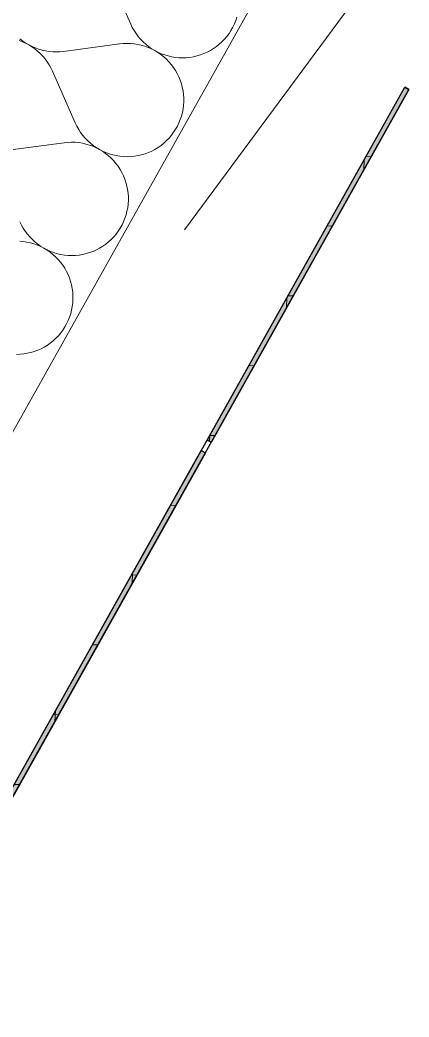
# Model space of a CAD drawing. Header units: metres. Extents: x -27.1 to 50.1, y 105.7 to 163.4.
# Drawn here: x 12.927 to 13.254, y 150.176 to 151.014 of the extents above; entities that cross this region are included whole.
import ezdxf

# ---------------------------------------------------------------- set-up
doc = ezdxf.new("R2010")
doc.units = ezdxf.units.M
doc.header["$MEASUREMENT"] = 0
doc.linetypes.add('Achse', pattern=[0.0023, 0.0015, -0.0008])
doc.linetypes.add('Wipeout_Contour', pattern=[1, 0, -1])
for name, color, linetype in [('00  Raster Ausbau', 7, 'Continuous'), ('10  Fassade', 7, 'Continuous'), ('10  Fassade_Deckschraffur', 7, 'Continuous'), ('10  Fassade_Schnittschraffur', 7, 'Continuous'), ('10  Treppen + Rampen', 7, 'Continuous'), ('10  Wand Massiv', 7, 'Continuous'), ('10  Wand Massiv_Schnittschraffur', 7, 'Continuous')]:
    doc.layers.add(name, color=color, linetype=linetype)
pattern_1 = [(87.605446, (0, 0), (-0.059947608, 0.002506841), []), (177.605446, (0, 0), (0.002506841, 0.059947608), [])]

# ---------------------------------------------------------------- blocks, each defined once
blk = doc.blocks.new('*X59', base_point=(-0.16283, 98.00747))
at = {"layer": '10  Wand Massiv_Schnittschraffur', "color": 98, "linetype": 'Continuous', "lineweight": 13, "ltscale": 1000, "true_color": 0x000100}
for p, q in [((13.01988, 151.01054), (13.00061, 151.05409)), ((13.10816, 151.01347), (13.10911, 151.01637)), ((13.01988, 151.01054), (13.02121, 151.00779)), ((13.02121, 151.00779), (13.02271, 151.00513)), ((13.1042, 151.00521), (13.1057, 151.00788)), ((13.1057, 151.00788), (13.10702, 151.01064)), ((13.10702, 151.01064), (13.10816, 151.01347)), ((13.02271, 151.00513), (13.02437, 151.00257)), ((13.02437, 151.00257), (13.0262, 151.00012)), ((13.0262, 151.00012), (13.02818, 150.99779)), ((13.09874, 150.99787), (13.10072, 151.0002)), ((13.10072, 151.0002), (13.10254, 151.00265)), ((13.10254, 151.00265), (13.1042, 151.00521)), ((12.92884, 150.99569), (12.92602, 150.99676)), ((12.92677, 150.99809), (12.92915, 150.99624)), ((12.93158, 150.99444), (12.92884, 150.99569)), ((12.92915, 150.99624), (12.93165, 150.99456)), ((12.93424, 150.99303), (12.93158, 150.99444)), ((12.93165, 150.99456), (12.93424, 150.99303)), ((12.93424, 150.99303), (12.93693, 150.99167)), ((12.9368, 150.99144), (12.93424, 150.99303)), ((12.93926, 150.9897), (12.9368, 150.99144)), ((12.93693, 150.99167), (12.9397, 150.99048)), ((13.01057, 150.99393), (12.96337, 150.98762)), ((13.01361, 150.99423), (13.01057, 150.99393)), ((13.01667, 150.99435), (13.01361, 150.99423)), ((13.01972, 150.99426), (13.01667, 150.99435)), ((13.02276, 150.99398), (13.01972, 150.99426)), ((13.02578, 150.99351), (13.02276, 150.99398)), ((13.02876, 150.99284), (13.02578, 150.99351)), ((13.02818, 150.99779), (13.03031, 150.9956)), ((13.0317, 150.99198), (13.02876, 150.99284)), ((13.03031, 150.9956), (13.03257, 150.99354)), ((13.03457, 150.99094), (13.0317, 150.99198)), ((13.03257, 150.99354), (13.03496, 150.99164)), ((13.03737, 150.98971), (13.03457, 150.99094)), ((13.03496, 150.99164), (13.03747, 150.98989)), ((13.08947, 150.98995), (13.09198, 150.9917)), ((13.09198, 150.9917), (13.09436, 150.99361)), ((13.09436, 150.99361), (13.09662, 150.99567)), ((13.09662, 150.99567), (13.09874, 150.99787)), ((12.9416, 150.98781), (12.93926, 150.9897)), ((12.9397, 150.99048), (12.94254, 150.98947)), ((12.94382, 150.98577), (12.9416, 150.98781)), ((12.94254, 150.98947), (12.94543, 150.98865)), ((12.94591, 150.9836), (12.94382, 150.98577)), ((12.94543, 150.98865), (12.94838, 150.988)), ((12.94785, 150.98129), (12.94591, 150.9836)), ((12.94838, 150.988), (12.95135, 150.98755)), ((12.95135, 150.98755), (12.95435, 150.98728)), ((12.95435, 150.98728), (12.95736, 150.9872)), ((12.95736, 150.9872), (12.96037, 150.98732)), ((12.96037, 150.98732), (12.96337, 150.98762)), ((13.04008, 150.98831), (13.03737, 150.98971)), ((13.03747, 150.98989), (13.04008, 150.98831)), ((13.04008, 150.98831), (13.04279, 150.9869)), ((13.0427, 150.98673), (13.04008, 150.98831)), ((13.04521, 150.985), (13.0427, 150.98673)), ((13.04279, 150.9869), (13.04559, 150.98566)), ((13.04761, 150.9831), (13.04521, 150.985)), ((13.04559, 150.98566), (13.04846, 150.98461)), ((13.04988, 150.98105), (13.04761, 150.9831)), ((13.04846, 150.98461), (13.05139, 150.98374)), ((13.05139, 150.98374), (13.05437, 150.98306)), ((13.05437, 150.98306), (13.05738, 150.98258)), ((13.05738, 150.98258), (13.06042, 150.98229)), ((13.06653, 150.98229), (13.06957, 150.98259)), ((13.06957, 150.98259), (13.07259, 150.98308)), ((13.07259, 150.98308), (13.07557, 150.98377)), ((13.07557, 150.98377), (13.0785, 150.98464)), ((13.0785, 150.98464), (13.08136, 150.9857)), ((13.08136, 150.9857), (13.08416, 150.98694)), ((13.08416, 150.98694), (13.08686, 150.98836)), ((13.08686, 150.98836), (13.08947, 150.98995)), ((12.94964, 150.97888), (12.94785, 150.98129)), ((12.95128, 150.97635), (12.94964, 150.97888)), ((12.95276, 150.97372), (12.95128, 150.97635)), ((13.05201, 150.97887), (13.04988, 150.98105)), ((13.054, 150.97655), (13.05201, 150.97887)), ((13.05584, 150.9741), (13.054, 150.97655)), ((13.05751, 150.97155), (13.05584, 150.9741)), ((13.06042, 150.98229), (13.06348, 150.98219)), ((13.06348, 150.98219), (13.06653, 150.98229)), ((12.95406, 150.97101), (12.95276, 150.97372)), ((12.97333, 150.92746), (12.95406, 150.97101)), ((13.05902, 150.96889), (13.05751, 150.97155)), ((13.06036, 150.96614), (13.05902, 150.96889)), ((13.06151, 150.96331), (13.06036, 150.96614)), ((13.06248, 150.96042), (13.06151, 150.96331)), ((13.06327, 150.95746), (13.06248, 150.96042)), ((13.06386, 150.95446), (13.06327, 150.95746)), ((13.06426, 150.95143), (13.06386, 150.95446)), ((13.06447, 150.94839), (13.06426, 150.95143)), ((13.0639, 150.93925), (13.06429, 150.94228)), ((13.06429, 150.94228), (13.06447, 150.94533)), ((13.06447, 150.94533), (13.06447, 150.94839)), ((13.0616, 150.93039), (13.06256, 150.93329)), ((13.06256, 150.93329), (13.06333, 150.93625)), ((13.06333, 150.93625), (13.0639, 150.93925)), ((12.97333, 150.92746), (12.97465, 150.92471)), ((12.97465, 150.92471), (12.97615, 150.92204)), ((13.05765, 150.92213), (13.05914, 150.9248)), ((13.05914, 150.9248), (13.06046, 150.92755)), ((13.06046, 150.92755), (13.0616, 150.93039)), ((12.97615, 150.92204), (12.97782, 150.91948)), ((12.97782, 150.91948), (12.97965, 150.91703)), ((12.97965, 150.91703), (12.98163, 150.91471)), ((13.05219, 150.91478), (13.05417, 150.91711)), ((13.05417, 150.91711), (13.05599, 150.91957)), ((13.05599, 150.91957), (13.05765, 150.92213)), ((12.96402, 150.91084), (12.91682, 150.90454)), ((12.96706, 150.91115), (12.96402, 150.91084)), ((12.97011, 150.91126), (12.96706, 150.91115)), ((12.97317, 150.91118), (12.97011, 150.91126)), ((12.97621, 150.9109), (12.97317, 150.91118)), ((12.97923, 150.91042), (12.97621, 150.9109)), ((12.98221, 150.90975), (12.97923, 150.91042)), ((12.98163, 150.91471), (12.98376, 150.91251)), ((12.98514, 150.9089), (12.98221, 150.90975)), ((12.98376, 150.91251), (12.98602, 150.91046)), ((12.98802, 150.90785), (12.98514, 150.9089)), ((12.98602, 150.91046), (12.98841, 150.90855)), ((12.99081, 150.90663), (12.98802, 150.90785)), ((12.98841, 150.90855), (12.99092, 150.90681)), ((13.04292, 150.90686), (13.04542, 150.90861)), ((13.04542, 150.90861), (13.04781, 150.91052)), ((13.04781, 150.91052), (13.05007, 150.91258)), ((13.05007, 150.91258), (13.05219, 150.91478)), ((12.99353, 150.90522), (12.99081, 150.90663)), ((12.99092, 150.90681), (12.99353, 150.90522)), ((12.99353, 150.90522), (12.99624, 150.90381)), ((12.99615, 150.90365), (12.99353, 150.90522)), ((12.99866, 150.90191), (12.99615, 150.90365)), ((12.99624, 150.90381), (12.99903, 150.90258)), ((13.00106, 150.90001), (12.99866, 150.90191)), ((12.99903, 150.90258), (13.0019, 150.90152)), ((13.00333, 150.89797), (13.00106, 150.90001)), ((13.0019, 150.90152), (13.00483, 150.90066)), ((13.00483, 150.90066), (13.00781, 150.89998)), ((13.00781, 150.89998), (13.01083, 150.89949)), ((13.01083, 150.89949), (13.01387, 150.8992)), ((13.01387, 150.8992), (13.01693, 150.89911)), ((13.01693, 150.89911), (13.01998, 150.89921)), ((13.01998, 150.89921), (13.02302, 150.89951)), ((13.02302, 150.89951), (13.02604, 150.9)), ((13.02604, 150.9), (13.02902, 150.90068)), ((13.02902, 150.90068), (13.03194, 150.90156)), ((13.03194, 150.90156), (13.03481, 150.90261)), ((13.03481, 150.90261), (13.0376, 150.90386)), ((13.0376, 150.90386), (13.04031, 150.90527)), ((13.04031, 150.90527), (13.04292, 150.90686)), ((13.00546, 150.89578), (13.00333, 150.89797)), ((13.00745, 150.89346), (13.00546, 150.89578)), ((13.00929, 150.89102), (13.00745, 150.89346)), ((13.01096, 150.88846), (13.00929, 150.89102)), ((13.01247, 150.88581), (13.01096, 150.88846)), ((13.0138, 150.88306), (13.01247, 150.88581)), ((13.01496, 150.88023), (13.0138, 150.88306)), ((13.01593, 150.87733), (13.01496, 150.88023)), ((13.01672, 150.87438), (13.01593, 150.87733)), ((13.01731, 150.87138), (13.01672, 150.87438)), ((13.01771, 150.86835), (13.01731, 150.87138)), ((13.01791, 150.8653), (13.01771, 150.86835)), ((13.01792, 150.86224), (13.01791, 150.8653)), ((13.01735, 150.85616), (13.01773, 150.85919)), ((13.01773, 150.85919), (13.01792, 150.86224)), ((13.01505, 150.8473), (13.01601, 150.8502)), ((13.01601, 150.8502), (13.01677, 150.85316)), ((13.01677, 150.85316), (13.01735, 150.85616)), ((12.92678, 150.84437), (12.9281, 150.84162)), ((12.9281, 150.84162), (12.9296, 150.83896)), ((13.0111, 150.83904), (13.01259, 150.84171)), ((13.01259, 150.84171), (13.01391, 150.84447)), ((13.01391, 150.84447), (13.01505, 150.8473)), ((12.9296, 150.83896), (12.93127, 150.8364)), ((12.93127, 150.8364), (12.9331, 150.83395)), ((12.9331, 150.83395), (12.93508, 150.83162)), ((12.93508, 150.83162), (12.9372, 150.82943)), ((13.00351, 150.8295), (13.00564, 150.8317)), ((13.00564, 150.8317), (13.00761, 150.83403)), ((13.00761, 150.83403), (13.00944, 150.83648)), ((13.00944, 150.83648), (13.0111, 150.83904)), ((12.92966, 150.82781), (12.92661, 150.82809)), ((12.93268, 150.82734), (12.92966, 150.82781)), ((12.93566, 150.82667), (12.93268, 150.82734)), ((12.93859, 150.82581), (12.93566, 150.82667)), ((12.9372, 150.82943), (12.93947, 150.82737)), ((12.94146, 150.82477), (12.93859, 150.82581)), ((12.93947, 150.82737), (12.94186, 150.82547)), ((12.94426, 150.82354), (12.94146, 150.82477)), ((12.94186, 150.82547), (12.94436, 150.82372)), ((12.94698, 150.82214), (12.94426, 150.82354)), ((12.94436, 150.82372), (12.94698, 150.82214)), ((12.99376, 150.82219), (12.99637, 150.82378)), ((12.99637, 150.82378), (12.99887, 150.82553)), ((12.99887, 150.82553), (13.00126, 150.82744)), ((13.00126, 150.82744), (13.00351, 150.8295)), ((12.94698, 150.82214), (12.94969, 150.82073)), ((12.9496, 150.82056), (12.94698, 150.82214)), ((12.95211, 150.81883), (12.9496, 150.82056)), ((12.94969, 150.82073), (12.95248, 150.81949)), ((12.9545, 150.81693), (12.95211, 150.81883)), ((12.95248, 150.81949), (12.95535, 150.81844)), ((12.95677, 150.81488), (12.9545, 150.81693)), ((12.95535, 150.81844), (12.95828, 150.81757)), ((12.95891, 150.8127), (12.95677, 150.81488)), ((12.95828, 150.81757), (12.96126, 150.81689)), ((12.96126, 150.81689), (12.96428, 150.81641)), ((12.96428, 150.81641), (12.96732, 150.81612)), ((12.96732, 150.81612), (12.97037, 150.81602)), ((12.97037, 150.81602), (12.97343, 150.81612)), ((12.97343, 150.81612), (12.97647, 150.81642)), ((12.97647, 150.81642), (12.97948, 150.81691)), ((12.97948, 150.81691), (12.98246, 150.8176)), ((12.98246, 150.8176), (12.98539, 150.81847)), ((12.98539, 150.81847), (12.98826, 150.81953)), ((12.98826, 150.81953), (12.99105, 150.82077)), ((12.99105, 150.82077), (12.99376, 150.82219)), ((12.9609, 150.81038), (12.95891, 150.8127)), ((12.96273, 150.80793), (12.9609, 150.81038)), ((12.96441, 150.80538), (12.96273, 150.80793)), ((12.96592, 150.80272), (12.96441, 150.80538)), ((12.96725, 150.79997), (12.96592, 150.80272)), ((12.96841, 150.79714), (12.96725, 150.79997)), ((12.96938, 150.79425), (12.96841, 150.79714)), ((12.97016, 150.79129), (12.96938, 150.79425)), ((12.97076, 150.78829), (12.97016, 150.79129)), ((12.97116, 150.78526), (12.97076, 150.78829)), ((12.97136, 150.78222), (12.97116, 150.78526)), ((12.97137, 150.77916), (12.97136, 150.78222)), ((12.97022, 150.77008), (12.9708, 150.77308)), ((12.9708, 150.77308), (12.97118, 150.77611)), ((12.97118, 150.77611), (12.97137, 150.77916)), ((12.9685, 150.76422), (12.96945, 150.76712)), ((12.96945, 150.76712), (12.97022, 150.77008)), ((12.96454, 150.75596), (12.96604, 150.75863)), ((12.96604, 150.75863), (12.96736, 150.76138)), ((12.96736, 150.76138), (12.9685, 150.76422)), ((12.95696, 150.74641), (12.95908, 150.74861)), ((12.95908, 150.74861), (12.96106, 150.75094)), ((12.96106, 150.75094), (12.96288, 150.7534)), ((12.96288, 150.7534), (12.96454, 150.75596)), ((12.9472, 150.7391), (12.94981, 150.74069)), ((12.94981, 150.74069), (12.95232, 150.74244)), ((12.95232, 150.74244), (12.9547, 150.74435)), ((12.9547, 150.74435), (12.95696, 150.74641)), ((12.92382, 150.73294), (12.92687, 150.73304)), ((12.92687, 150.73304), (12.92992, 150.73334)), ((12.92992, 150.73334), (12.93293, 150.73383)), ((12.93293, 150.73383), (12.93591, 150.73451)), ((12.93591, 150.73451), (12.93884, 150.73539)), ((12.93884, 150.73539), (12.9417, 150.73644)), ((12.9417, 150.73644), (12.9445, 150.73769)), ((12.9445, 150.73769), (12.9472, 150.7391))]:
    blk.add_line(p, q, dxfattribs=at)

msp = doc.modelspace()

# ---------------------------------------------------------------- wipeouts: each hides what was drawn before it
at = {"color": 254, "linetype": 'Wipeout_Contour', "lineweight": 0, "ltscale": 601.255013}
msp.add_wipeout([(13.25032, 150.95752), (11.93544, 148.61079), (11.93893, 148.60883), (13.25381, 150.95557)], dxfattribs=at).dxf.layer = '10  Fassade_Deckschraffur'

# ---------------------------------------------------------------- next in the draw order: hatches: boundary and pattern name
at = {"layer": '10  Fassade_Schnittschraffur', "linetype": 'Continuous', "lineweight": 0, "true_color": 0xffffff}
for points in [[(13.08763, 150.65897), (13.25382, 150.95559), (13.25033, 150.95754), (13.08414, 150.66093)], [(12.59883, 149.78658), (13.08274, 150.65025), (13.07925, 150.65221), (12.59534, 149.78854)]]:
    msp.add_hatch(color=7, dxfattribs=at).paths.add_polyline_path(points)
at = {"layer": '10  Fassade_Schnittschraffur', "linetype": 'Continuous', "lineweight": 13, "true_color": 0x000100}
h = msp.add_hatch(dxfattribs=at)
h.set_pattern_fill('Dämmung__hart_1_0001', color=98, style=0, pattern_type=2)
h.set_pattern_definition(pattern_1)
h.paths.add_polyline_path([(13.08763, 150.65897), (13.25382, 150.95559), (13.25033, 150.95754), (13.08414, 150.66093)])
h = msp.add_hatch(dxfattribs=at)
h.set_pattern_fill('Dämmung__hart_1_0001', color=98, style=0, pattern_type=2)
h.set_pattern_definition(pattern_1)
h.paths.add_polyline_path([(12.59883, 149.78658), (13.08274, 150.65025), (13.07925, 150.65221), (12.59534, 149.78854)])

# ---------------------------------------------------------------- next in the draw order: linework, layer by layer
at = {"layer": '00  Raster Ausbau', "color": 9, "linetype": 'Achse', "lineweight": 18, "ltscale": 1000}
msp.add_line((13.65875, 151.64233), (13.06524, 150.83751), dxfattribs=at)
at = {"layer": '10  Fassade', "color": 7, "linetype": 'Continuous', "lineweight": 25, "ltscale": 1000, "flags": 128}
for points in [[(11.93544, 148.61079), (13.25032, 150.95752)], [(13.25381, 150.95557), (13.25032, 150.95752)], [(11.93893, 148.60883), (13.25381, 150.95557)]]:
    msp.add_lwpolyline(points, dxfattribs=at)
for points in [[(13.08763, 150.65897), (13.08414, 150.66093), (13.25033, 150.95754), (13.25382, 150.95559)], [(12.59883, 149.78658), (12.59534, 149.78854), (13.07925, 150.65221), (13.08274, 150.65025)]]:
    msp.add_lwpolyline(points, close=True, dxfattribs=at)
at = {"layer": '10  Wand Massiv', "color": 7, "linetype": 'Continuous', "lineweight": 13, "ltscale": 1000, "flags": 128}
msp.add_lwpolyline([(11.4318, 148.0106), (13.98344, 152.56464)], dxfattribs=at)

# ---------------------------------------------------------------- next in the draw order: block references
at = {"layer": '10  Treppen + Rampen', "color": 7, "linetype": 'Continuous', "lineweight": 13, "ltscale": 1000}
msp.add_blockref('*X59', (-0.16283, 98.00747), dxfattribs=at)

doc.saveas('drawing.dxf')
